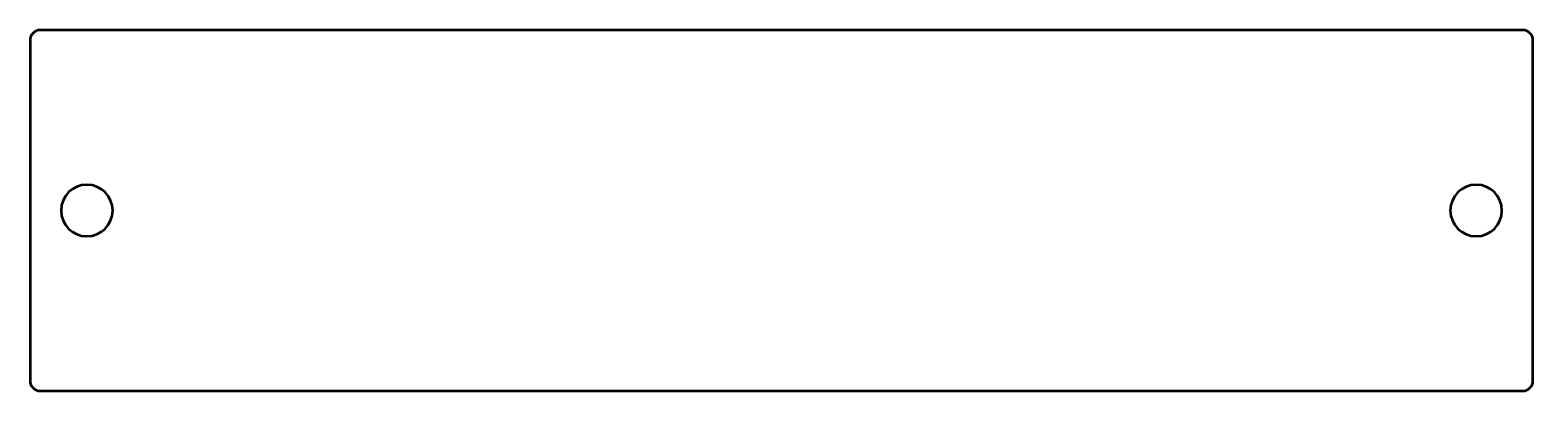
# Model space of a CAD drawing. Header units: millimetres. Extents: x 133 to 279, y 139 to 174.
import ezdxf

# ---------------------------------------------------------------- set-up
doc = ezdxf.new("R2010")
doc.units = ezdxf.units.MM
doc.header["$LTSCALE"] = 0.75
doc.layers.add('Visible', color=7, linetype='Continuous', lineweight=50)

msp = doc.modelspace()

# ---------------------------------------------------------------- linework, layer by layer
at = {"layer": 'Visible'}
for p, q in [((133.006542, 173.19033), (133.006542, 140.19033)), ((277.506542, 174.19033), (134.006542, 174.19033)), ((278.506542, 140.19033), (278.506542, 173.19033)), ((134.006542, 139.19033), (277.506542, 139.19033))]:
    msp.add_line(p, q, dxfattribs=at)
at = {"layer": 'Visible', "extrusion": (0, 0, -1)}
for centre in [(-138.506542, 156.69033), (-273.006542, 156.69033)]:
    msp.add_circle(centre, 2.5, dxfattribs=at)
at = {"layer": 'Visible'}
for centre, start, end in [((134.006542, 173.19033), 90, 180), ((277.506542, 173.19033), 0, 90), ((134.006542, 140.19033), 180, 270), ((277.506542, 140.19033), 270, 0)]:
    msp.add_arc(centre, 1, start, end, dxfattribs=at)

doc.saveas('drawing.dxf')
